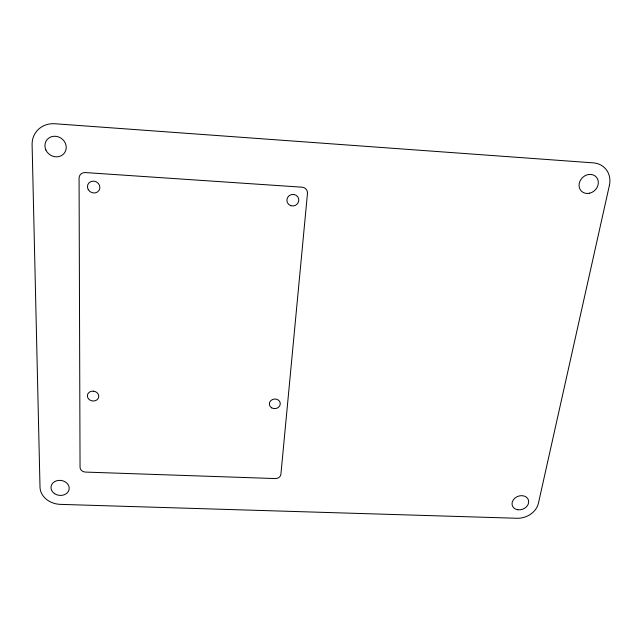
<?xml version="1.0" encoding="UTF-8"?>
<svg xmlns="http://www.w3.org/2000/svg" width="642" height="642" viewBox="0 0 642 642"><rect width="100%" height="100%" fill="white"/><g stroke="black" fill="none" stroke-linecap="round" stroke-linejoin="round"><path stroke-width="0.96" d="M307.47 193.411L280.907 474.261A5.288 4.478 -6.5 0 1 275.233 478.563L85.555 472.087A5.505 4.59 6.6 0 1 80.049 467.304L79.07 178.155A6.388 5.874 29 0 1 85.338 172.57L302.037 187.191A6.011 5.802 -17.3 0 1 307.47 193.411M609.394 185.418L538.397 503.352A18.811 15.119 -20.9 0 1 517.035 518.271L60.404 504.371A20.199 16.596 7.3 0 1 40.005 487.206L32.1 144.643A23.77 21.676 34.3 0 1 54.979 123.754L593.24 162.859A22.55 19.517 -42.7 0 1 609.394 185.418M93.66 391.203L92.175 391.179A5.698 4.903 9.1 0 0 87.408 396.194A5.698 4.903 9.1 0 0 92.97 400.993A5.698 4.903 9.1 0 0 98.716 396.82L98.683 395.536A5.698 4.903 9.1 0 0 93.66 391.203M45.911 150.043A10.946 9.983 34.2 0 0 64.288 153.181A10.946 9.983 34.2 0 0 56.56 136.409A10.946 9.983 34.2 0 0 45.911 150.043M54.666 493.722A9.14 7.511 7.3 0 0 69.151 489.132A9.14 7.511 7.3 0 0 56.472 480.834A9.14 7.511 7.3 0 0 54.666 493.722M517.773 509.756A8.547 6.869 -20.9 0 0 528.535 500.295A8.547 6.869 -20.9 0 0 514.796 498.208A8.547 6.869 -20.9 0 0 517.773 509.756M589.653 193.194A10.256 8.876 -42.7 0 0 596.538 177.328A10.256 8.876 -42.7 0 0 579.911 181.293A10.256 8.876 -42.7 0 0 589.653 193.194M88.251 189.655A6.34 5.842 27.4 0 0 99.053 190.393A6.34 5.842 27.4 0 0 93.692 181.124A6.34 5.842 27.4 0 0 88.251 189.655M290.794 205.657A5.995 5.77 -13.7 0 0 298.739 199.084A5.995 5.77 -13.7 0 0 289.004 195.818A5.995 5.77 -13.7 0 0 290.794 205.657M271.702 407.871A5.481 4.807 -6.5 0 0 280.273 404.067A5.481 4.807 -6.5 0 0 272.465 399.533A5.481 4.807 -6.5 0 0 271.702 407.871"/></g></svg>
